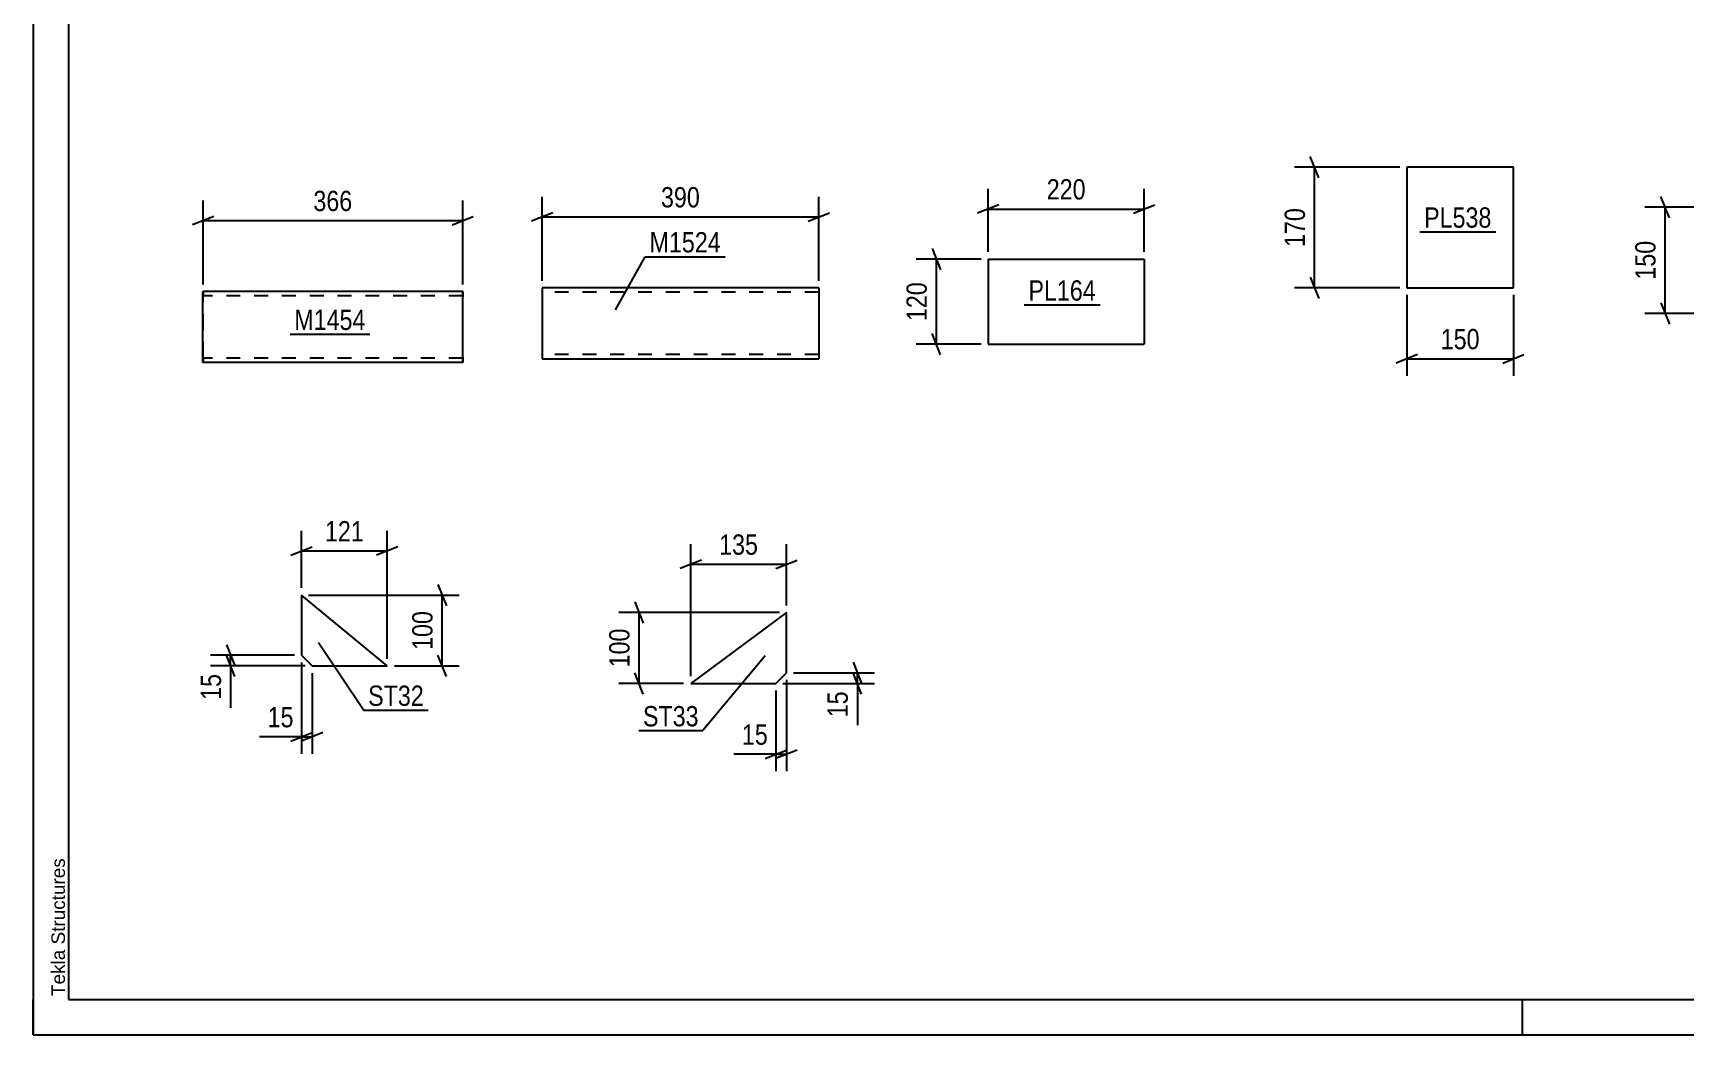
# Model space of a CAD drawing. Header units: millimetres. Extents: x 0 to 420, y 0 to 297.
# Drawn here: x 0 to 232.9, y 0 to 141.3 of the extents above; entities that cross this region are included whole.
import ezdxf

# ---------------------------------------------------------------- set-up
doc = ezdxf.new("R2010")
doc.units = ezdxf.units.MM
doc.linetypes.add('DXK_LINE_DOT2', pattern=[3.9198, 1.9599, -1.9599])
doc.styles.add('Arial', font='ARIAL.TTF', dxfattribs={"height": 0.2})
doc.styles.add('Arial Narrow', font='ARIALN.TTF', dxfattribs={"height": 0.2})

# ---------------------------------------------------------------- blocks, each defined once
blk = doc.blocks.new('Unknown-203761527-1135')
at = {"color": 5, "linetype": 'Continuous'}
for p, q in [((0, 297), (0, 0)), ((5, 292), (5, 5)), ((0, 0), (0, 5)), ((5, 5), (415, 5)), ((210, 0), (210, 5)), ((0, 0), (420, 0))]:
    blk.add_line(p, q, dxfattribs=at)
at = {"color": 174, "linetype": 'Continuous', "style": 'Arial'}
blk.add_text('Tekla Structures', height=1.9102, rotation=90, dxfattribs=at).set_placement((4.5, 5.5))
blk = doc.blocks.new('Part-203761527-3134 - 3120')
at = {"color": 2, "linetype": 'Continuous'}
for p, q in [((134.67, 109.44), (134.67, 97.44)), ((134.67, 109.44), (156.67, 109.44)), ((156.67, 109.44), (156.67, 97.44)), ((134.67, 97.44), (156.67, 97.44))]:
    blk.add_line(p, q, dxfattribs=at)
blk = doc.blocks.new('Part-203761527-3093 - 3089')
at = {"color": 2, "linetype": 'Continuous'}
for p, q in [((193.72, 122.39), (193.72, 105.39)), ((208.72, 122.39), (193.72, 122.39)), ((208.72, 105.39), (208.72, 122.39)), ((193.72, 105.39), (208.72, 105.39))]:
    blk.add_line(p, q, dxfattribs=at)
blk = doc.blocks.new('Part-203761527-2867 - 2851')
at = {"color": 2, "linetype": 'Continuous'}
for p, q in [((37.86, 62.05), (37.86, 53.55)), ((49.95, 52.05), (37.86, 62.05)), ((37.86, 53.55), (39.36, 52.05)), ((39.36, 52.05), (49.95, 52.05))]:
    blk.add_line(p, q, dxfattribs=at)
blk = doc.blocks.new('Part-203761527-2796 - 2780')
at = {"color": 2, "linetype": 'Continuous'}
for p, q in [((106.23, 59.59), (92.73, 49.59)), ((106.23, 51.09), (106.23, 59.59)), ((92.73, 49.59), (104.73, 49.59)), ((104.73, 49.59), (106.23, 51.09))]:
    blk.add_line(p, q, dxfattribs=at)
blk = doc.blocks.new('Part-203761527-8668 - 8664')
at = {"color": 2, "linetype": 'Continuous'}
for p, q in [((23.97, 104.86), (23.96, 104.86)), ((60.58, 104.86), (23.96, 104.86)), ((23.96, 104.77), (23.96, 104.86)), ((60.58, 104.86), (60.58, 104.77)), ((23.96, 104.51), (23.96, 104.77)), ((23.96, 104.12), (23.96, 104.51)), ((23.96, 95.6), (23.96, 104.12)), ((60.58, 104.77), (60.58, 104.51)), ((60.58, 104.51), (60.58, 104.12)), ((60.58, 95.6), (60.58, 104.12)), ((23.96, 95.21), (23.96, 95.6)), ((60.58, 95.6), (60.58, 95.21)), ((23.96, 94.95), (23.96, 95.21)), ((23.96, 94.86), (23.96, 94.95)), ((23.96, 94.86), (23.97, 94.86)), ((60.58, 94.86), (23.96, 94.86)), ((60.58, 95.21), (60.58, 94.95)), ((60.58, 94.95), (60.58, 94.86))]:
    blk.add_line(p, q, dxfattribs=at)
at = {"color": 7, "linetype": 'DXK_LINE_DOT2'}
for p, q in [((23.97, 104.86), (23.97, 104.77)), ((60.58, 104.86), (60.58, 104.86)), ((60.58, 104.77), (60.58, 104.86)), ((23.96, 104.26), (23.97, 104.26)), ((60.58, 104.26), (23.96, 104.26)), ((23.96, 104.21), (23.96, 104.26)), ((23.96, 104.12), (23.96, 104.21)), ((23.96, 104.08), (23.96, 104.12)), ((23.96, 103.89), (23.96, 104.08)), ((23.96, 95.64), (23.96, 103.89)), ((23.97, 104.77), (23.97, 104.51)), ((23.97, 104.51), (23.97, 104.26)), ((23.97, 95.51), (23.97, 104.26)), ((23.97, 104.21), (23.97, 104.26)), ((23.97, 95.83), (23.97, 104.21)), ((60.58, 104.51), (60.58, 104.77)), ((60.58, 104.26), (60.58, 104.51)), ((60.58, 95.51), (60.58, 104.26)), ((60.58, 104.21), (60.58, 104.26)), ((60.58, 104.21), (60.58, 104.26)), ((60.58, 95.83), (60.58, 104.21)), ((60.58, 104.12), (60.58, 104.21)), ((60.58, 104.08), (60.58, 104.12)), ((60.58, 103.89), (60.58, 104.08)), ((60.58, 95.64), (60.58, 103.89)), ((23.96, 95.64), (23.96, 95.51)), ((23.96, 95.51), (23.96, 95.46)), ((23.97, 95.64), (23.97, 95.83)), ((23.97, 95.51), (23.97, 95.64)), ((23.97, 95.46), (23.97, 95.51)), ((23.97, 95.51), (23.97, 95.21)), ((60.58, 95.64), (60.58, 95.83)), ((60.58, 95.51), (60.58, 95.64)), ((60.58, 95.64), (60.58, 95.51)), ((60.58, 95.46), (60.58, 95.51)), ((60.58, 95.51), (60.58, 95.46)), ((60.58, 95.21), (60.58, 95.51)), ((23.97, 95.46), (23.96, 95.46)), ((60.58, 95.46), (23.96, 95.46)), ((23.97, 95.21), (23.97, 94.95)), ((23.97, 94.95), (23.97, 94.86)), ((60.58, 94.95), (60.58, 95.21)), ((60.58, 94.86), (60.58, 94.95)), ((60.58, 94.86), (60.58, 94.86))]:
    blk.add_line(p, q, dxfattribs=at)
blk = doc.blocks.new('Part-203761527-13428 - 13427')
at = {"color": 2, "linetype": 'Continuous'}
for p, q in [((110.79, 105.38), (71.78, 105.38)), ((71.78, 105.38), (71.78, 95.47)), ((110.79, 105.38), (110.79, 95.38)), ((71.78, 95.47), (71.78, 95.38)), ((71.78, 95.38), (110.79, 95.38))]:
    blk.add_line(p, q, dxfattribs=at)
at = {"color": 7, "linetype": 'DXK_LINE_DOT2'}
for p, q in [((110.79, 104.78), (71.78, 104.78)), ((71.78, 95.98), (71.78, 96.03)), ((110.79, 95.98), (71.78, 95.98)), ((110.79, 95.98), (110.79, 96.03))]:
    blk.add_line(p, q, dxfattribs=at)
blk = doc.blocks.new('StraightDimension-203761527-3064 - 3057')
at = {"color": 7, "linetype": 'Continuous'}
for p, q in [((235.14, 116.78), (227.27, 116.78)), ((230.72, 115.28), (229.52, 118.28)), ((230.12, 101.78), (230.12, 116.78)), ((229.52, 103.28), (230.72, 100.28)), ((235.14, 101.78), (227.27, 101.78))]:
    blk.add_line(p, q, dxfattribs=at)
at = {"color": 0}
blk.add_wipeout([(229.37, 112.62), (225.17, 112.62), (225.17, 105.94), (229.37, 105.94)], dxfattribs=at)
at = {"color": 3, "style": 'Arial Narrow'}
blk.add_text('150', height=2.863, rotation=90.0002, dxfattribs=at).set_placement((228.77, 106.54))
blk = doc.blocks.new('StraightDimension-203761527-3136 - 3120')
at = {"color": 7, "linetype": 'Continuous'}
for p, q in [((134.67, 110.44), (134.67, 119.35)), ((156.67, 110.44), (156.67, 119.35)), ((136.17, 117.1), (133.17, 115.9)), ((134.67, 116.5), (156.67, 116.5)), ((155.17, 115.9), (158.17, 117.1))]:
    blk.add_line(p, q, dxfattribs=at)
at = {"color": 0}
blk.add_wipeout([(149.01, 117.25), (149.01, 121.45), (142.33, 121.45), (142.33, 117.25)], dxfattribs=at)
at = {"color": 3, "style": 'Arial Narrow'}
blk.add_text('220', height=2.863, dxfattribs=at).set_placement((142.93, 117.85))
blk = doc.blocks.new('StraightDimension-203761527-3147 - 3120')
at = {"color": 7, "linetype": 'Continuous'}
for p, q in [((126.77, 110.94), (127.97, 107.94)), ((133.67, 109.44), (124.52, 109.44)), ((127.37, 97.44), (127.37, 109.44)), ((127.97, 95.94), (126.77, 98.94)), ((133.67, 97.44), (124.52, 97.44))]:
    blk.add_line(p, q, dxfattribs=at)
at = {"color": 0}
blk.add_wipeout([(126.62, 106.78), (122.42, 106.78), (122.42, 100.1), (126.62, 100.1)], dxfattribs=at)
at = {"color": 3, "style": 'Arial Narrow'}
blk.add_text('120', height=2.863, rotation=90.0002, dxfattribs=at).set_placement((126.02, 100.7))
blk = doc.blocks.new('StraightDimension-203761527-3106 - 3089')
at = {"color": 7, "linetype": 'Continuous'}
for p, q in [((181.29, 120.89), (180.09, 123.89)), ((192.72, 122.39), (177.84, 122.39)), ((180.69, 105.39), (180.69, 122.39)), ((192.72, 105.39), (177.84, 105.39)), ((180.09, 106.89), (181.29, 103.89))]:
    blk.add_line(p, q, dxfattribs=at)
at = {"color": 0}
blk.add_wipeout([(179.94, 117.23), (175.74, 117.23), (175.74, 110.55), (179.94, 110.55)], dxfattribs=at)
at = {"color": 3, "style": 'Arial Narrow'}
blk.add_text('170', height=2.863, rotation=90.0002, dxfattribs=at).set_placement((179.34, 111.15))
blk = doc.blocks.new('StraightDimension-203761527-3095 - 3089')
at = {"color": 7, "linetype": 'Continuous'}
for p, q in [((193.72, 104.39), (193.72, 92.97)), ((208.72, 104.39), (208.72, 92.97)), ((195.22, 95.97), (192.22, 94.77)), ((207.22, 94.77), (210.22, 95.97)), ((193.72, 95.37), (208.72, 95.37))]:
    blk.add_line(p, q, dxfattribs=at)
at = {"color": 0}
blk.add_wipeout([(204.56, 96.12), (204.56, 100.32), (197.88, 100.32), (197.88, 96.12)], dxfattribs=at)
at = {"color": 3, "style": 'Arial Narrow'}
blk.add_text('150', height=2.863, dxfattribs=at).set_placement((198.48, 96.72))
blk = doc.blocks.new('StraightDimension-203761527-2869 - 2851')
at = {"color": 7, "linetype": 'Continuous'}
for p, q in [((37.86, 63.05), (37.86, 71.12)), ((49.95, 53.05), (49.95, 71.12)), ((36.36, 67.67), (39.36, 68.87)), ((37.86, 68.27), (49.95, 68.27)), ((51.45, 68.87), (48.45, 67.67))]:
    blk.add_line(p, q, dxfattribs=at)
at = {"color": 0}
blk.add_wipeout([(47.25, 69.02), (47.25, 73.22), (40.56, 73.22), (40.56, 69.02)], dxfattribs=at)
at = {"color": 3, "style": 'Arial Narrow'}
blk.add_text('121', height=2.863, dxfattribs=at).set_placement((41.16, 69.62))
blk = doc.blocks.new('StraightDimension-203761527-2879 - 2851')
at = {"color": 7, "linetype": 'Continuous'}
for p, q in [((37.86, 52.55), (37.86, 39.65)), ((39.36, 51.05), (39.36, 39.65)), ((36.36, 41.45), (39.36, 42.65)), ((40.86, 42.65), (37.86, 41.45)), ((37.86, 42.05), (39.36, 42.05))]:
    blk.add_line(p, q, dxfattribs=at)
at = {"color": 0}
blk.add_wipeout([(37.34, 42.8), (37.34, 47), (32.48, 47), (32.48, 42.8)], dxfattribs=at)
at = {"color": 7, "linetype": 'Continuous'}
blk.add_line((37.86, 42.05), (31.95, 42.05), dxfattribs=at)
blk.add_line((37.86, 42.05), (31.95, 42.05), dxfattribs=at)
at = {"color": 3, "style": 'Arial Narrow'}
blk.add_text('15', height=2.863, dxfattribs=at).set_placement((33.08, 43.4))
blk = doc.blocks.new('StraightDimension-203761527-2891 - 2851')
at = {"color": 7, "linetype": 'Continuous'}
for p, q in [((27.26, 55.05), (28.46, 52.05)), ((36.86, 53.55), (25.01, 53.55)), ((38.36, 52.05), (25.01, 52.05)), ((28.46, 50.55), (27.26, 53.55)), ((27.86, 52.05), (27.86, 53.55))]:
    blk.add_line(p, q, dxfattribs=at)
at = {"color": 0}
blk.add_wipeout([(27.11, 51.53), (22.91, 51.53), (22.91, 46.67), (27.11, 46.67)], dxfattribs=at)
at = {"color": 7, "linetype": 'Continuous'}
blk.add_line((27.86, 52.05), (27.86, 46.15), dxfattribs=at)
blk.add_line((27.86, 52.05), (27.86, 46.15), dxfattribs=at)
at = {"color": 3, "style": 'Arial Narrow'}
blk.add_text('15', height=2.863, rotation=90.0002, dxfattribs=at).set_placement((26.51, 47.27))
blk = doc.blocks.new('StraightDimension-203761527-2902 - 2851')
at = {"color": 7, "linetype": 'Continuous'}
for p, q in [((57.08, 63.55), (58.28, 60.55)), ((38.86, 62.05), (60.08, 62.05)), ((57.68, 52.05), (57.68, 62.05)), ((50.95, 52.05), (60.08, 52.05)), ((58.28, 50.55), (57.08, 53.55))]:
    blk.add_line(p, q, dxfattribs=at)
at = {"color": 0}
blk.add_wipeout([(56.93, 60.4), (52.73, 60.4), (52.73, 53.71), (56.93, 53.71)], dxfattribs=at)
at = {"color": 3, "style": 'Arial Narrow'}
blk.add_text('100', height=2.863, rotation=90.0002, dxfattribs=at).set_placement((56.33, 54.31))
blk = doc.blocks.new('StraightDimension-203761527-2837 - 2780')
at = {"color": 7, "linetype": 'Continuous'}
for p, q in [((115.63, 52.59), (116.83, 49.59)), ((105.73, 49.59), (118.63, 49.59)), ((107.23, 51.09), (118.63, 51.09)), ((116.83, 48.09), (115.63, 51.09)), ((116.23, 49.59), (116.23, 51.09))]:
    blk.add_line(p, q, dxfattribs=at)
at = {"color": 0}
blk.add_wipeout([(115.48, 49.07), (111.28, 49.07), (111.28, 44.21), (115.48, 44.21)], dxfattribs=at)
at = {"color": 7, "linetype": 'Continuous'}
blk.add_line((116.23, 49.59), (116.23, 43.68), dxfattribs=at)
blk.add_line((116.23, 49.59), (116.23, 43.68), dxfattribs=at)
at = {"color": 3, "style": 'Arial Narrow'}
blk.add_text('15', height=2.863, rotation=90.0002, dxfattribs=at).set_placement((114.88, 44.81))
blk = doc.blocks.new('StraightDimension-203761527-2798 - 2780')
at = {"color": 7, "linetype": 'Continuous'}
for p, q in [((84.85, 61.09), (86.05, 58.09)), ((105.23, 59.59), (82.6, 59.59)), ((85.45, 49.59), (85.45, 59.59)), ((91.73, 49.59), (82.6, 49.59)), ((86.05, 48.09), (84.85, 51.09))]:
    blk.add_line(p, q, dxfattribs=at)
at = {"color": 0}
blk.add_wipeout([(84.7, 57.93), (80.5, 57.93), (80.5, 51.25), (84.7, 51.25)], dxfattribs=at)
at = {"color": 3, "style": 'Arial Narrow'}
blk.add_text('100', height=2.863, rotation=90.0002, dxfattribs=at).set_placement((84.1, 51.85))
blk = doc.blocks.new('StraightDimension-203761527-2810 - 2780')
at = {"color": 7, "linetype": 'Continuous'}
for p, q in [((92.73, 50.59), (92.73, 69.24)), ((106.23, 60.59), (106.23, 69.24)), ((94.23, 66.99), (91.23, 65.79)), ((92.73, 66.39), (106.23, 66.39)), ((104.73, 65.79), (107.73, 66.99))]:
    blk.add_line(p, q, dxfattribs=at)
at = {"color": 0}
blk.add_wipeout([(102.83, 67.14), (102.83, 71.34), (96.14, 71.34), (96.14, 67.14)], dxfattribs=at)
at = {"color": 3, "style": 'Arial Narrow'}
blk.add_text('135', height=2.863, dxfattribs=at).set_placement((96.74, 67.74))
blk = doc.blocks.new('StraightDimension-203761527-2822 - 2780')
at = {"color": 7, "linetype": 'Continuous'}
for p, q in [((106.23, 50.09), (106.23, 37.19)), ((104.73, 48.59), (104.73, 37.19)), ((103.23, 38.99), (106.23, 40.19)), ((107.73, 40.19), (104.73, 38.99)), ((104.73, 39.59), (106.23, 39.59))]:
    blk.add_line(p, q, dxfattribs=at)
at = {"color": 0}
blk.add_wipeout([(104.21, 40.34), (104.21, 44.54), (99.35, 44.54), (99.35, 40.34)], dxfattribs=at)
at = {"color": 7, "linetype": 'Continuous'}
blk.add_line((104.73, 39.59), (98.83, 39.59), dxfattribs=at)
blk.add_line((104.73, 39.59), (98.83, 39.59), dxfattribs=at)
at = {"color": 3, "style": 'Arial Narrow'}
blk.add_text('15', height=2.863, dxfattribs=at).set_placement((99.95, 40.94))
blk = doc.blocks.new('StraightDimension-203761527-8670 - 8664')
at = {"color": 7, "linetype": 'Continuous'}
for p, q in [((23.97, 105.86), (23.97, 117.71)), ((60.58, 105.86), (60.58, 117.71)), ((25.47, 115.46), (22.47, 114.26)), ((23.97, 114.86), (60.58, 114.86)), ((59.08, 114.26), (62.08, 115.46))]:
    blk.add_line(p, q, dxfattribs=at)
at = {"color": 0}
blk.add_wipeout([(45.61, 115.61), (45.61, 119.81), (38.93, 119.81), (38.93, 115.61)], dxfattribs=at)
at = {"color": 3, "style": 'Arial Narrow'}
blk.add_text('366', height=2.863, dxfattribs=at).set_placement((39.53, 116.21))
blk = doc.blocks.new('StraightDimension-203761527-13472 - 13427')
at = {"color": 7, "linetype": 'Continuous'}
for p, q in [((71.78, 106.38), (71.78, 118.23)), ((110.79, 106.38), (110.79, 118.23)), ((73.28, 115.98), (70.28, 114.78)), ((71.78, 115.38), (110.79, 115.38)), ((109.29, 114.78), (112.29, 115.98))]:
    blk.add_line(p, q, dxfattribs=at)
at = {"color": 0}
blk.add_wipeout([(94.62, 116.13), (94.62, 120.33), (87.94, 120.33), (87.94, 116.13)], dxfattribs=at)
at = {"color": 3, "style": 'Arial Narrow'}
blk.add_text('390', height=2.863, dxfattribs=at).set_placement((88.54, 116.73))
blk = doc.blocks.new('Mark-203761527-3132 - 3120')
at = {"color": 0}
blk.add_wipeout([(149.85, 103.58), (149.85, 106.58), (140.35, 106.58), (140.35, 103.58)], dxfattribs=at)
blk.add_wipeout([(149.85, 103.58), (149.85, 106.58), (140.35, 106.58), (140.35, 103.58)], dxfattribs=at)
at = {"color": 30, "linetype": 'Continuous'}
blk.add_line((139.75, 102.98), (150.45, 102.98), dxfattribs=at)
at = {"color": 3, "style": 'Arial Narrow'}
blk.add_text('PL164', height=2.863, dxfattribs=at).set_placement((140.35, 103.58))
blk = doc.blocks.new('Mark-203761527-3091 - 3089')
at = {"color": 0}
blk.add_wipeout([(205.64, 113.87), (205.64, 116.87), (196.14, 116.87), (196.14, 113.87)], dxfattribs=at)
blk.add_wipeout([(205.64, 113.87), (205.64, 116.87), (196.14, 116.87), (196.14, 113.87)], dxfattribs=at)
at = {"color": 30, "linetype": 'Continuous'}
blk.add_line((195.54, 113.27), (206.24, 113.27), dxfattribs=at)
at = {"color": 3, "style": 'Arial Narrow'}
blk.add_text('PL538', height=2.863, dxfattribs=at).set_placement((196.14, 113.87))
blk = doc.blocks.new('Mark-203761527-2863 - 2851')
at = {"color": 0}
blk.add_wipeout([(55.1, 46.42), (55.1, 49.42), (47.25, 49.42), (47.25, 46.42)], dxfattribs=at)
blk.add_wipeout([(55.1, 46.42), (55.1, 49.42), (47.25, 49.42), (47.25, 46.42)], dxfattribs=at)
at = {"color": 30, "linetype": 'Continuous'}
for p, q in [((40.26, 55.34), (46.65, 45.82)), ((46.65, 45.82), (55.7, 45.82))]:
    blk.add_line(p, q, dxfattribs=at)
at = {"color": 3, "style": 'Arial Narrow'}
blk.add_text('ST32', height=2.863, dxfattribs=at).set_placement((47.25, 46.42))
blk = doc.blocks.new('Mark-203761527-2792 - 2780')
at = {"color": 0}
blk.add_wipeout([(93.86, 43.53), (93.86, 46.53), (86, 46.53), (86, 43.53)], dxfattribs=at)
blk.add_wipeout([(93.86, 43.53), (93.86, 46.53), (86, 46.53), (86, 43.53)], dxfattribs=at)
at = {"color": 30, "linetype": 'Continuous'}
for p in [(103.22, 53.48), (85.4, 42.93)]:
    blk.add_line(p, (94.46, 42.93), dxfattribs=at)
at = {"color": 3, "style": 'Arial Narrow'}
blk.add_text('ST33', height=2.863, dxfattribs=at).set_placement((86, 43.53))
blk = doc.blocks.new('Mark-203761527-8666 - 8664')
at = {"color": 0}
blk.add_wipeout([(46.89, 99.44), (46.89, 102.44), (36.84, 102.44), (36.84, 99.44)], dxfattribs=at)
blk.add_wipeout([(46.89, 99.44), (46.89, 102.44), (36.84, 102.44), (36.84, 99.44)], dxfattribs=at)
at = {"color": 30, "linetype": 'Continuous'}
blk.add_line((36.24, 98.84), (47.49, 98.84), dxfattribs=at)
at = {"color": 3, "style": 'Arial Narrow'}
blk.add_text('M1454', height=2.863, dxfattribs=at).set_placement((36.84, 99.44))
blk = doc.blocks.new('Mark-203761527-13481 - 13427')
at = {"color": 0}
blk.add_wipeout([(96.98, 110.38), (96.98, 113.38), (86.93, 113.38), (86.93, 110.38)], dxfattribs=at)
blk.add_wipeout([(96.98, 110.38), (96.98, 113.38), (86.93, 113.38), (86.93, 110.38)], dxfattribs=at)
at = {"color": 30, "linetype": 'Continuous'}
for p, q in [((82.14, 102.28), (86.33, 109.78)), ((86.33, 109.78), (97.58, 109.78))]:
    blk.add_line(p, q, dxfattribs=at)
at = {"color": 3, "style": 'Arial Narrow'}
blk.add_text('M1524', height=2.863, dxfattribs=at).set_placement((86.93, 110.38))

msp = doc.modelspace()

# ---------------------------------------------------------------- block references
for name in ['Unknown-203761527-1135', 'Part-203761527-3093 - 3089', 'Part-203761527-3134 - 3120', 'Part-203761527-8668 - 8664', 'Part-203761527-13428 - 13427', 'Part-203761527-2867 - 2851', 'Part-203761527-2796 - 2780']:
    msp.add_blockref(name, (0, 0))

# ---------------------------------------------------------------- next in the draw order: block references
for name in ['StraightDimension-203761527-3106 - 3089', 'StraightDimension-203761527-3136 - 3120', 'StraightDimension-203761527-8670 - 8664', 'StraightDimension-203761527-13472 - 13427', 'Mark-203761527-3091 - 3089', 'StraightDimension-203761527-3064 - 3057', 'Mark-203761527-3132 - 3120', 'Mark-203761527-8666 - 8664', 'StraightDimension-203761527-2869 - 2851', 'StraightDimension-203761527-2837 - 2780']:
    msp.add_blockref(name, (0, 0))

# ---------------------------------------------------------------- next in the draw order: block references
for name in ['Mark-203761527-13481 - 13427', 'StraightDimension-203761527-3147 - 3120', 'StraightDimension-203761527-3095 - 3089', 'StraightDimension-203761527-2798 - 2780', 'StraightDimension-203761527-2879 - 2851']:
    msp.add_blockref(name, (0, 0))

# ---------------------------------------------------------------- next in the draw order: block references
for name in ['StraightDimension-203761527-2810 - 2780', 'StraightDimension-203761527-2891 - 2851']:
    msp.add_blockref(name, (0, 0))

# ---------------------------------------------------------------- next in the draw order: block references
for name in ['StraightDimension-203761527-2902 - 2851', 'StraightDimension-203761527-2822 - 2780']:
    msp.add_blockref(name, (0, 0))

# ---------------------------------------------------------------- next in the draw order: block references
for name in ['Mark-203761527-2863 - 2851', 'Mark-203761527-2792 - 2780']:
    msp.add_blockref(name, (0, 0))

doc.saveas('drawing.dxf')
